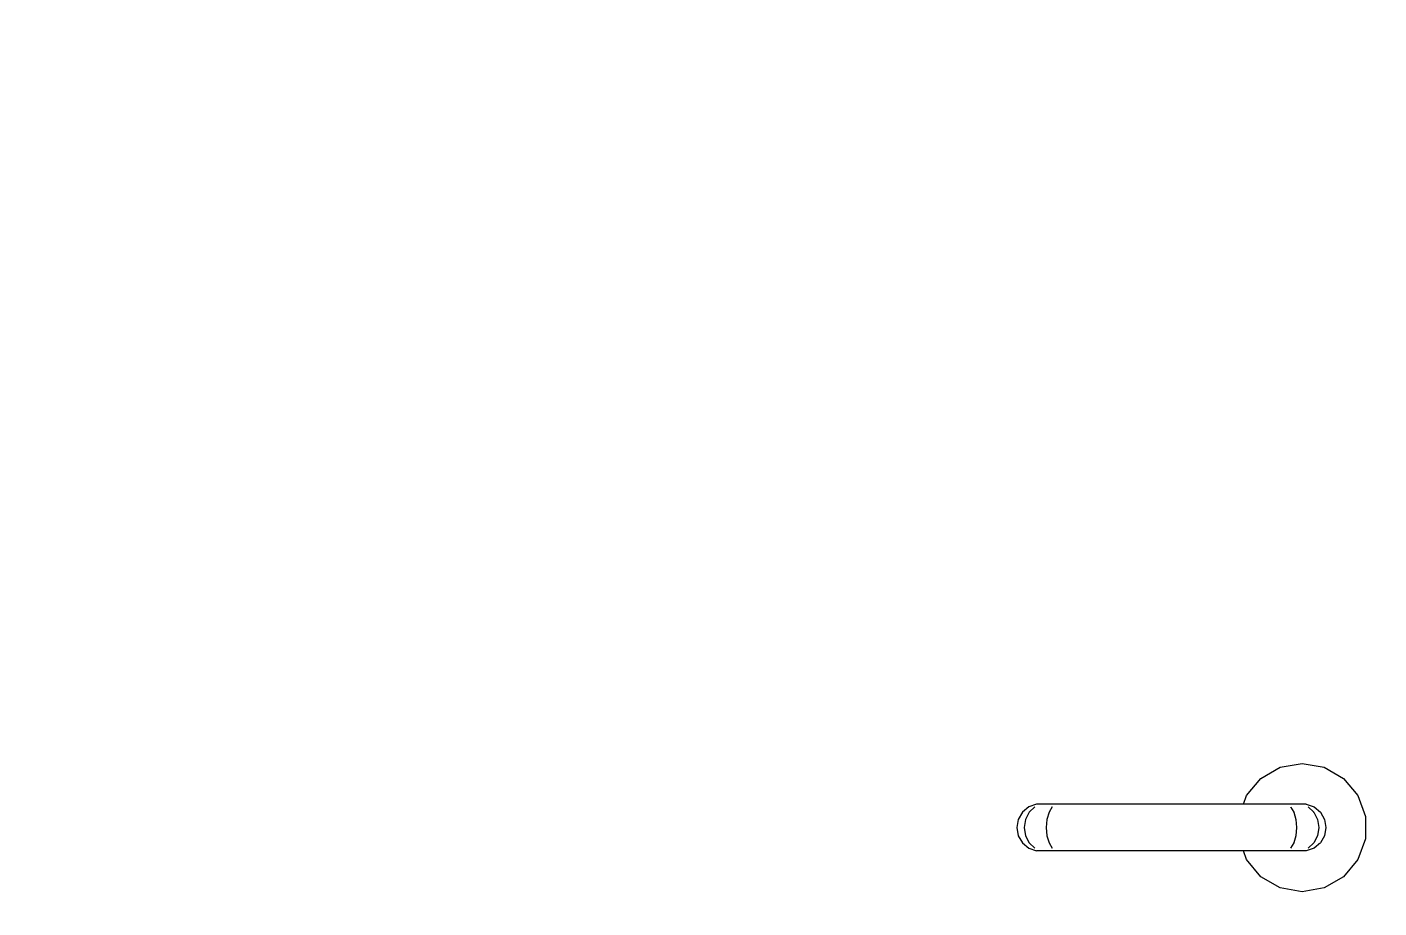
# Model space of a CAD drawing. Header units: millimetres. Extents: x -15634 to 67596, y -3027 to 55843.
# Drawn here: x 22730 to 23299, y 45062 to 45432 of the extents above; entities that cross this region are included whole.
import ezdxf

# ---------------------------------------------------------------- set-up
doc = ezdxf.new("R2010")
doc.units = ezdxf.units.MM
doc.header["$MEASUREMENT"] = 0
doc.set_wipeout_variables(frame=1)
doc.linetypes.add('Wipeout_Contour', pattern=[1000, 0, -1000])
doc.layers.add('Dimensioning - General', color=7, linetype='Continuous')
doc.layers.add('Structural - Bearing', color=7, linetype='Continuous')
for name, color, linetype, lineweight, true_color in [('Dimensioning - General_Pen_No__61', 7, 'Continuous', 20, 0x6a6a6a), ('Dimensioning - General_Pen_No__88', 7, 'Continuous', 20, 0xfd4435), ('Structural - Bearing_Pen_No__82', 7, 'Continuous', 20, 0xaaaaaa)]:
    doc.layers.add(name, color=color, linetype=linetype, lineweight=lineweight, true_color=true_color)
doc.styles.add('GENERATED_STYLE_6', font='calibril.ttf')
doc.dimstyles.new('GENERATED_STYLE__3', dxfattribs={"dimtxt": 195.999997, "dimasz": 106.4, "dimexe": 0.18, "dimexo": 0.0625, "dimgap": 0.09, "dimtad": 1, "dimdec": 0, "dimlfac": 0.1, "dimzin": 0, "dimdsep": 46, "dimtxsty": 'GENERATED_STYLE_6', "dimblk": 'ARROWHEAD_2', "dimblk1": 'ARROWHEAD_2', "dimblk2": 'ARROWHEAD_2', "dimcen": 0.09, "dimse1": 1, "dimse2": 1, "dimclrd": 256, "dimclre": 256, "dimclrt": 256, "dimadec": 0, "dimazin": 0, "dimtfac": 1, "dimtdec": 4, "dimtmove": 0, "dimatfit": 3, "dimfxl": 1, "dimtolj": 1, "dimtzin": 0, "dimarcsym": 0})

# ---------------------------------------------------------------- blocks, each defined once
blk = doc.blocks.new('*D65')
at = {"layer": 'Dimensioning - General_Pen_No__61', "color": 251, "linetype": 'Continuous', "lineweight": 20, "true_color": 0x6a6a6a, "transparency": 16777216}
for p, q in [((27454.43, 46736.02), (27594.43, 46655.19)), ((27629.43, 46695.6), (27419.43, 46695.6)), ((27524.43, 43995.6), (27524.43, 46695.6)), ((27454.43, 44036.02), (27594.43, 43955.19)), ((27629.43, 43995.6), (27419.43, 43995.6))]:
    blk.add_line(p, q, dxfattribs=at)
at = {"layer": 'Dimensioning - General_Pen_No__88', "color": 20, "lineweight": 20, "true_color": 0xfd4435, "transparency": 16777216, "char_height": 196, "attachment_point": 7, "rotation": 90, "style": 'GENERATED_STYLE_6'}
for s, insert in [('\\A1;{\\pql;\\fCalibri Light|b0|i0|c0|p34;20}', (27485.23, 46337.36)), ('\\A1;{\\pql;\\fCalibri Light|b0|i0|c0|p34;270}', (27485.23, 45107.27))]:
    blk.add_mtext(s, dxfattribs=dict(at, insert=insert))
blk = doc.blocks.new('ARROWHEAD_2')
at = {"color": 0, "linetype": 'Continuous', "lineweight": 0}
for p, q in [((-0.3781, -0.655), (0.3781, 0.655)), ((0, 0), (-1, 0))]:
    blk.add_line(p, q, dxfattribs=at)
blk = doc.blocks.new('*D113')
at = {"layer": 'Dimensioning - General_Pen_No__61', "color": 251, "linetype": 'Continuous', "lineweight": 20, "true_color": 0x6a6a6a, "transparency": 16777216}
for p, q in [((28004.43, 46736.02), (28144.43, 46655.19)), ((28179.43, 46695.6), (27969.43, 46695.6)), ((28074.43, 43995.6), (28074.43, 46695.6)), ((28004.43, 44036.02), (28144.43, 43955.19)), ((28179.43, 43995.6), (27969.43, 43995.6))]:
    blk.add_line(p, q, dxfattribs=at)
at = {"layer": 'Dimensioning - General_Pen_No__88', "color": 20, "lineweight": 20, "true_color": 0xfd4435, "transparency": 16777216, "char_height": 196, "attachment_point": 7, "rotation": 90, "style": 'GENERATED_STYLE_6'}
for s, insert in [('\\A1;{\\pql;\\fCalibri Light|b0|i0|c0|p34;20}', (28035.23, 46337.36)), ('\\A1;{\\pql;\\fCalibri Light|b0|i0|c0|p34;270}', (28035.23, 45107.27))]:
    blk.add_mtext(s, dxfattribs=dict(at, insert=insert))
blk = doc.blocks.new('*D135')
at = {"layer": 'Dimensioning - General_Pen_No__61', "color": 251, "linetype": 'Continuous', "lineweight": 20, "true_color": 0x6a6a6a, "transparency": 16777216}
for p, q in [((28554.43, 46936.02), (28694.43, 46855.19)), ((28729.43, 46895.6), (28519.43, 46895.6)), ((28624.43, 43995.6), (28624.43, 46895.6)), ((28554.43, 44036.02), (28694.43, 43955.19)), ((28729.43, 43995.6), (28519.43, 43995.6))]:
    blk.add_line(p, q, dxfattribs=at)
at = {"layer": 'Dimensioning - General_Pen_No__88', "color": 20, "lineweight": 20, "true_color": 0xfd4435, "transparency": 16777216, "insert": (28585.23, 45207.27), "char_height": 196, "attachment_point": 7, "rotation": 90, "style": 'GENERATED_STYLE_6'}
blk.add_mtext('\\A1;{\\pql;\\fCalibri Light|b0|i0|c0|p34;290}', dxfattribs=at)
blk = doc.blocks.new('*D161')
at = {"layer": 'Dimensioning - General_Pen_No__61', "color": 251, "linetype": 'Continuous', "lineweight": 20, "true_color": 0x6a6a6a, "transparency": 16777216}
for p, q in [((34964.93, 46736.02), (35104.93, 46655.19)), ((35139.93, 46695.6), (34929.93, 46695.6)), ((35034.93, 43995.6), (35034.93, 46695.6)), ((34964.93, 44036.02), (35104.93, 43955.19)), ((35139.93, 43995.6), (34929.93, 43995.6))]:
    blk.add_line(p, q, dxfattribs=at)
at = {"layer": 'Dimensioning - General_Pen_No__88', "color": 20, "lineweight": 20, "true_color": 0xfd4435, "transparency": 16777216, "char_height": 196, "attachment_point": 7, "rotation": 90, "style": 'GENERATED_STYLE_6'}
for s, insert in [('\\A1;{\\pql;\\fCalibri Light|b0|i0|c0|p34;20}', (34995.73, 46337.36)), ('\\A1;{\\pql;\\fCalibri Light|b0|i0|c0|p34;270}', (34995.73, 45107.27))]:
    blk.add_mtext(s, dxfattribs=dict(at, insert=insert))
blk = doc.blocks.new('*D209')
at = {"layer": 'Dimensioning - General_Pen_No__61', "color": 251, "linetype": 'Continuous', "lineweight": 20, "true_color": 0x6a6a6a, "transparency": 16777216}
for p, q in [((35514.93, 46736.02), (35654.93, 46655.19)), ((35689.93, 46695.6), (35479.93, 46695.6)), ((35584.93, 43995.6), (35584.93, 46695.6)), ((35514.93, 44036.02), (35654.93, 43955.19)), ((35689.93, 43995.6), (35479.93, 43995.6))]:
    blk.add_line(p, q, dxfattribs=at)
at = {"layer": 'Dimensioning - General_Pen_No__88', "color": 20, "lineweight": 20, "true_color": 0xfd4435, "transparency": 16777216, "char_height": 196, "attachment_point": 7, "rotation": 90, "style": 'GENERATED_STYLE_6'}
for s, insert in [('\\A1;{\\pql;\\fCalibri Light|b0|i0|c0|p34;20}', (35545.73, 46337.36)), ('\\A1;{\\pql;\\fCalibri Light|b0|i0|c0|p34;270}', (35545.73, 45107.27))]:
    blk.add_mtext(s, dxfattribs=dict(at, insert=insert))
blk = doc.blocks.new('*D231')
at = {"layer": 'Dimensioning - General_Pen_No__61', "color": 251, "linetype": 'Continuous', "lineweight": 20, "true_color": 0x6a6a6a, "transparency": 16777216}
for p, q in [((36064.93, 46936.02), (36204.93, 46855.19)), ((36239.93, 46895.6), (36029.93, 46895.6)), ((36134.93, 43995.6), (36134.93, 46895.6)), ((36064.93, 44036.02), (36204.93, 43955.19)), ((36239.93, 43995.6), (36029.93, 43995.6))]:
    blk.add_line(p, q, dxfattribs=at)
at = {"layer": 'Dimensioning - General_Pen_No__88', "color": 20, "lineweight": 20, "true_color": 0xfd4435, "transparency": 16777216, "insert": (36095.73, 45207.27), "char_height": 196, "attachment_point": 7, "rotation": 90, "style": 'GENERATED_STYLE_6'}
blk.add_mtext('\\A1;{\\pql;\\fCalibri Light|b0|i0|c0|p34;290}', dxfattribs=at)

msp = doc.modelspace()

# ---------------------------------------------------------------- wipeouts: each hides what was drawn before it
at = {"color": 254, "linetype": 'Wipeout_Contour', "lineweight": 0, "ltscale": 1370111.570140958}
msp.add_wipeout([(23242.98, 45109.1), (23241.66, 45105.45), (23268.1, 45105.45), (23271.37, 45104.26), (23274.03, 45102.03), (23275.76, 45099.02), (23276.37, 45095.6), (23275.76, 45092.18), (23274.03, 45089.18), (23271.37, 45086.94), (23268.1, 45085.76), (23241.66, 45085.76), (23242.98, 45082.1), (23249.01, 45074.92), (23257.13, 45070.23), (23266.37, 45068.6), (23275.6, 45070.23), (23283.72, 45074.92), (23289.75, 45082.1), (23292.96, 45090.92), (23292.96, 45100.29), (23289.75, 45109.1), (23283.72, 45116.29), (23275.6, 45120.98), (23266.37, 45122.6), (23257.13, 45120.98), (23249.01, 45116.29)], dxfattribs=at).dxf.layer = 'Structural - Bearing'

# ---------------------------------------------------------------- next in the draw order: linework, layer by layer
at = {"layer": 'Structural - Bearing_Pen_No__82', "color": 253, "linetype": 'Continuous', "lineweight": 20, "true_color": 0xaaaaaa}
for p, q in [((23249.01, 45116.29), (23257.13, 45120.98)), ((23257.13, 45120.98), (23266.37, 45122.6)), ((23266.37, 45122.6), (23275.6, 45120.98)), ((23275.6, 45120.98), (23283.72, 45116.29)), ((23242.98, 45109.1), (23249.01, 45116.29)), ((23283.72, 45116.29), (23289.75, 45109.1)), ((23289.75, 45109.1), (23292.96, 45100.29)), ((23292.96, 45100.29), (23292.96, 45090.92)), ((23292.96, 45090.92), (23289.75, 45082.1)), ((23249.01, 45074.92), (23242.98, 45082.1)), ((23289.75, 45082.1), (23283.72, 45074.92)), ((23257.13, 45070.23), (23249.01, 45074.92)), ((23266.37, 45068.6), (23257.13, 45070.23)), ((23275.6, 45070.23), (23266.37, 45068.6)), ((23283.72, 45074.92), (23275.6, 45070.23))]:
    msp.add_line(p, q, dxfattribs=at)

# ---------------------------------------------------------------- next in the draw order: wipeouts: each hides what was drawn before it
at = {"color": 254, "linetype": 'Wipeout_Contour', "lineweight": 0, "ltscale": 203012.303079}
msp.add_wipeout([(23265.91, 45105.45), (23268.84, 45104.26), (23271.37, 45104.26), (23268.1, 45105.45)], dxfattribs=at).dxf.layer = 'Structural - Bearing'
at = {"color": 254, "linetype": 'Wipeout_Contour', "lineweight": 0, "ltscale": 202984.318978}
msp.add_wipeout([(23273.32, 45095.6), (23272.78, 45092.18), (23275.76, 45092.18), (23276.37, 45095.6)], dxfattribs=at).dxf.layer = 'Structural - Bearing'

# ---------------------------------------------------------------- next in the draw order: wipeouts: each hides what was drawn before it
at = {"color": 254, "linetype": 'Wipeout_Contour', "lineweight": 0, "ltscale": 203011.371278}
msp.add_wipeout([(23268.84, 45104.26), (23271.23, 45102.03), (23274.03, 45102.03), (23271.37, 45104.26)], dxfattribs=at).dxf.layer = 'Structural - Bearing'
at = {"color": 254, "linetype": 'Wipeout_Contour', "lineweight": 0, "ltscale": 202970.870208}
msp.add_wipeout([(23272.78, 45092.18), (23271.23, 45089.18), (23274.03, 45089.18), (23275.76, 45092.18)], dxfattribs=at).dxf.layer = 'Structural - Bearing'

# ---------------------------------------------------------------- next in the draw order: wipeouts: each hides what was drawn before it
at = {"color": 254, "linetype": 'Wipeout_Contour', "lineweight": 0, "ltscale": 203005.875637}
msp.add_wipeout([(23271.23, 45102.03), (23272.78, 45099.02), (23275.76, 45099.02), (23274.03, 45102.03)], dxfattribs=at).dxf.layer = 'Structural - Bearing'
at = {"color": 254, "linetype": 'Wipeout_Contour', "lineweight": 0, "ltscale": 202957.73887}
msp.add_wipeout([(23268.84, 45086.94), (23271.37, 45086.94), (23274.03, 45089.18), (23271.23, 45089.18)], dxfattribs=at).dxf.layer = 'Structural - Bearing'

# ---------------------------------------------------------------- next in the draw order: wipeouts: each hides what was drawn before it
at = {"color": 254, "linetype": 'Wipeout_Contour', "lineweight": 0, "ltscale": 203003.971319}
msp.add_wipeout([(23259.77, 45105.45), (23261.46, 45104.26), (23268.84, 45104.26), (23265.91, 45105.45)], dxfattribs=at).dxf.layer = 'Structural - Bearing'
at = {"color": 254, "linetype": 'Wipeout_Contour', "lineweight": 0, "ltscale": 202996.476118}
msp.add_wipeout([(23275.76, 45099.02), (23272.78, 45099.02), (23273.32, 45095.6), (23276.37, 45095.6)], dxfattribs=at).dxf.layer = 'Structural - Bearing'
at = {"color": 254, "linetype": 'Wipeout_Contour', "lineweight": 0, "ltscale": 202946.511575}
msp.add_wipeout([(23268.84, 45086.94), (23265.91, 45085.76), (23268.1, 45085.76), (23271.37, 45086.94)], dxfattribs=at).dxf.layer = 'Structural - Bearing'

# ---------------------------------------------------------------- next in the draw order: wipeouts: each hides what was drawn before it
at = {"color": 254, "linetype": 'Wipeout_Contour', "lineweight": 0, "ltscale": 203001.717464}
msp.add_wipeout([(23268.84, 45104.26), (23261.46, 45104.26), (23262.83, 45102.03), (23271.23, 45102.03)], dxfattribs=at).dxf.layer = 'Structural - Bearing'
at = {"color": 254, "linetype": 'Wipeout_Contour', "lineweight": 0, "ltscale": 202973.152638}
msp.add_wipeout([(23264.04, 45095.6), (23263.73, 45092.18), (23272.78, 45092.18), (23273.32, 45095.6)], dxfattribs=at).dxf.layer = 'Structural - Bearing'

# ---------------------------------------------------------------- next in the draw order: linework, layer by layer
at = {"layer": 'Structural - Bearing_Pen_No__82', "color": 253, "linetype": 'Continuous', "lineweight": 20, "true_color": 0xaaaaaa}
msp.add_line((23268.1, 45105.45), (23265.91, 45105.45), dxfattribs=at)

# ---------------------------------------------------------------- next in the draw order: wipeouts: each hides what was drawn before it
at = {"color": 254, "linetype": 'Wipeout_Contour', "lineweight": 0, "ltscale": 202995.237575}
msp.add_wipeout([(23262.83, 45102.03), (23263.73, 45099.02), (23272.78, 45099.02), (23271.23, 45102.03)], dxfattribs=at).dxf.layer = 'Structural - Bearing'
at = {"color": 254, "linetype": 'Wipeout_Contour', "lineweight": 0, "ltscale": 202960.230327}
msp.add_wipeout([(23263.73, 45092.18), (23262.83, 45089.18), (23271.23, 45089.18), (23272.78, 45092.18)], dxfattribs=at).dxf.layer = 'Structural - Bearing'

# ---------------------------------------------------------------- next in the draw order: linework, layer by layer
at = {"layer": 'Structural - Bearing_Pen_No__82', "color": 253, "linetype": 'Continuous', "lineweight": 20, "true_color": 0xaaaaaa}
for p, q in [((23268.1, 45105.45), (23271.37, 45104.26)), ((23268.84, 45104.26), (23271.23, 45102.03)), ((23271.37, 45104.26), (23274.03, 45102.03))]:
    msp.add_line(p, q, dxfattribs=at)

# ---------------------------------------------------------------- next in the draw order: wipeouts: each hides what was drawn before it
at = {"color": 254, "linetype": 'Wipeout_Contour', "lineweight": 0, "ltscale": 202989.697961}
msp.add_wipeout([(23259.77, 45105.45), (23251.6, 45105.45), (23252.03, 45104.26), (23261.46, 45104.26)], dxfattribs=at).dxf.layer = 'Structural - Bearing'
at = {"color": 254, "linetype": 'Wipeout_Contour', "lineweight": 0, "ltscale": 202985.310441}
msp.add_wipeout([(23263.73, 45099.02), (23264.04, 45095.6), (23273.32, 45095.6), (23272.78, 45099.02)], dxfattribs=at).dxf.layer = 'Structural - Bearing'
at = {"color": 254, "linetype": 'Wipeout_Contour', "lineweight": 0, "ltscale": 202948.082524}
msp.add_wipeout([(23262.83, 45089.18), (23261.46, 45086.94), (23268.84, 45086.94), (23271.23, 45089.18)], dxfattribs=at).dxf.layer = 'Structural - Bearing'

# ---------------------------------------------------------------- next in the draw order: linework, layer by layer
at = {"layer": 'Structural - Bearing_Pen_No__82', "color": 253, "linetype": 'Continuous', "lineweight": 20, "true_color": 0xaaaaaa}
for p, q in [((23271.23, 45102.03), (23272.78, 45099.02)), ((23272.78, 45099.02), (23273.32, 45095.6)), ((23274.03, 45102.03), (23275.76, 45099.02)), ((23275.76, 45099.02), (23276.37, 45095.6)), ((23273.32, 45095.6), (23272.78, 45092.18)), ((23275.76, 45092.18), (23274.03, 45089.18)), ((23276.37, 45095.6), (23275.76, 45092.18))]:
    msp.add_line(p, q, dxfattribs=at)

# ---------------------------------------------------------------- next in the draw order: wipeouts: each hides what was drawn before it
at = {"color": 254, "linetype": 'Wipeout_Contour', "lineweight": 0, "ltscale": 202985.36609}
msp.add_wipeout([(23261.46, 45104.26), (23252.03, 45104.26), (23252.38, 45102.03), (23262.83, 45102.03)], dxfattribs=at).dxf.layer = 'Structural - Bearing'
at = {"color": 254, "linetype": 'Wipeout_Contour', "lineweight": 0, "ltscale": 202954.437435}
msp.add_wipeout([(23264.04, 45095.6), (23252.68, 45095.6), (23252.6, 45092.18), (23263.73, 45092.18)], dxfattribs=at).dxf.layer = 'Structural - Bearing'
at = {"color": 254, "linetype": 'Wipeout_Contour', "lineweight": 0, "ltscale": 202938.177124}
msp.add_wipeout([(23261.46, 45086.94), (23259.77, 45085.76), (23265.91, 45085.76), (23268.84, 45086.94)], dxfattribs=at).dxf.layer = 'Structural - Bearing'

# ---------------------------------------------------------------- next in the draw order: linework, layer by layer
at = {"layer": 'Structural - Bearing_Pen_No__82', "color": 253, "linetype": 'Continuous', "lineweight": 20, "true_color": 0xaaaaaa}
for p, q in [((23265.91, 45105.45), (23259.77, 45105.45)), ((23272.78, 45092.18), (23271.23, 45089.18)), ((23271.37, 45086.94), (23268.1, 45085.76)), ((23271.23, 45089.18), (23268.84, 45086.94)), ((23274.03, 45089.18), (23271.37, 45086.94)), ((23268.1, 45085.76), (23265.91, 45085.76))]:
    msp.add_line(p, q, dxfattribs=at)

# ---------------------------------------------------------------- next in the draw order: wipeouts: each hides what was drawn before it
at = {"color": 254, "linetype": 'Wipeout_Contour', "lineweight": 0, "ltscale": 202977.343575}
msp.add_wipeout([(23262.83, 45102.03), (23252.38, 45102.03), (23252.6, 45099.02), (23263.73, 45099.02)], dxfattribs=at).dxf.layer = 'Structural - Bearing'
at = {"color": 254, "linetype": 'Wipeout_Contour', "lineweight": 0, "ltscale": 202942.333272}
msp.add_wipeout([(23263.73, 45092.18), (23252.6, 45092.18), (23252.38, 45089.18), (23262.83, 45089.18)], dxfattribs=at).dxf.layer = 'Structural - Bearing'

# ---------------------------------------------------------------- next in the draw order: linework, layer by layer
at = {"layer": 'Structural - Bearing_Pen_No__82', "color": 253, "linetype": 'Continuous', "lineweight": 20, "true_color": 0xaaaaaa}
msp.add_line((23261.46, 45104.26), (23262.83, 45102.03), dxfattribs=at)

# ---------------------------------------------------------------- next in the draw order: wipeouts: each hides what was drawn before it
at = {"color": 254, "linetype": 'Wipeout_Contour', "lineweight": 0, "ltscale": 202907.549448}
msp.add_wipeout([(23251.6, 45105.45), (23171.14, 45105.45), (23170.71, 45104.26), (23252.03, 45104.26)], dxfattribs=at).dxf.layer = 'Structural - Bearing'
at = {"color": 254, "linetype": 'Wipeout_Contour', "lineweight": 0, "ltscale": 202966.596347}
msp.add_wipeout([(23263.73, 45099.02), (23252.6, 45099.02), (23252.68, 45095.6), (23264.04, 45095.6)], dxfattribs=at).dxf.layer = 'Structural - Bearing'
at = {"color": 254, "linetype": 'Wipeout_Contour', "lineweight": 0, "ltscale": 202931.726863}
msp.add_wipeout([(23262.83, 45089.18), (23252.38, 45089.18), (23252.03, 45086.94), (23261.46, 45086.94)], dxfattribs=at).dxf.layer = 'Structural - Bearing'

# ---------------------------------------------------------------- next in the draw order: linework, layer by layer
at = {"layer": 'Structural - Bearing_Pen_No__82', "color": 253, "linetype": 'Continuous', "lineweight": 20, "true_color": 0xaaaaaa}
for p, q in [((23262.83, 45102.03), (23263.73, 45099.02)), ((23263.73, 45099.02), (23264.04, 45095.6)), ((23264.04, 45095.6), (23263.73, 45092.18))]:
    msp.add_line(p, q, dxfattribs=at)

# ---------------------------------------------------------------- next in the draw order: wipeouts: each hides what was drawn before it
at = {"color": 254, "linetype": 'Wipeout_Contour', "lineweight": 0, "ltscale": 202901.468167}
msp.add_wipeout([(23252.03, 45104.26), (23170.71, 45104.26), (23170.36, 45102.03), (23252.38, 45102.03)], dxfattribs=at).dxf.layer = 'Structural - Bearing'
at = {"color": 254, "linetype": 'Wipeout_Contour', "lineweight": 0, "ltscale": 202868.556132}
msp.add_wipeout([(23252.68, 45095.6), (23170.05, 45095.6), (23170.13, 45092.18), (23252.6, 45092.18)], dxfattribs=at).dxf.layer = 'Structural - Bearing'
at = {"color": 254, "linetype": 'Wipeout_Contour', "lineweight": 0, "ltscale": 202923.899159}
msp.add_wipeout([(23261.46, 45086.94), (23252.03, 45086.94), (23251.6, 45085.76), (23259.77, 45085.76)], dxfattribs=at).dxf.layer = 'Structural - Bearing'

# ---------------------------------------------------------------- next in the draw order: linework, layer by layer
at = {"layer": 'Structural - Bearing_Pen_No__82', "color": 253, "linetype": 'Continuous', "lineweight": 20, "true_color": 0xaaaaaa}
for p, q in [((23241.66, 45105.45), (23242.98, 45109.1)), ((23259.77, 45105.45), (23251.6, 45105.45)), ((23263.73, 45092.18), (23262.83, 45089.18)), ((23262.83, 45089.18), (23261.46, 45086.94)), ((23265.91, 45085.76), (23259.77, 45085.76))]:
    msp.add_line(p, q, dxfattribs=at)

# ---------------------------------------------------------------- next in the draw order: wipeouts: each hides what was drawn before it
at = {"color": 254, "linetype": 'Wipeout_Contour', "lineweight": 0, "ltscale": 202892.150431}
msp.add_wipeout([(23252.38, 45102.03), (23170.36, 45102.03), (23170.13, 45099.02), (23252.6, 45099.02)], dxfattribs=at).dxf.layer = 'Structural - Bearing'
at = {"color": 254, "linetype": 'Wipeout_Contour', "lineweight": 0, "ltscale": 202857.125446}
msp.add_wipeout([(23252.6, 45092.18), (23170.13, 45092.18), (23170.36, 45089.18), (23252.38, 45089.18)], dxfattribs=at).dxf.layer = 'Structural - Bearing'

# ---------------------------------------------------------------- next in the draw order: wipeouts: each hides what was drawn before it
at = {"color": 254, "linetype": 'Wipeout_Contour', "lineweight": 0, "ltscale": 202825.426895}
msp.add_wipeout([(23171.14, 45105.45), (23162.97, 45105.45), (23161.28, 45104.26), (23170.71, 45104.26)], dxfattribs=at).dxf.layer = 'Structural - Bearing'
at = {"color": 254, "linetype": 'Wipeout_Contour', "lineweight": 0, "ltscale": 202880.720182}
msp.add_wipeout([(23252.6, 45099.02), (23170.13, 45099.02), (23170.05, 45095.6), (23252.68, 45095.6)], dxfattribs=at).dxf.layer = 'Structural - Bearing'
at = {"color": 254, "linetype": 'Wipeout_Contour', "lineweight": 0, "ltscale": 202847.806777}
msp.add_wipeout([(23252.38, 45089.18), (23170.36, 45089.18), (23170.71, 45086.94), (23252.03, 45086.94)], dxfattribs=at).dxf.layer = 'Structural - Bearing'

# ---------------------------------------------------------------- next in the draw order: wipeouts: each hides what was drawn before it
at = {"color": 254, "linetype": 'Wipeout_Contour', "lineweight": 0, "ltscale": 202817.59994}
msp.add_wipeout([(23170.71, 45104.26), (23161.28, 45104.26), (23159.9, 45102.03), (23170.36, 45102.03)], dxfattribs=at).dxf.layer = 'Structural - Bearing'
at = {"color": 254, "linetype": 'Wipeout_Contour', "lineweight": 0, "ltscale": 202782.708882}
msp.add_wipeout([(23170.05, 45095.6), (23158.69, 45095.6), (23159, 45092.18), (23170.13, 45092.18)], dxfattribs=at).dxf.layer = 'Structural - Bearing'
at = {"color": 254, "linetype": 'Wipeout_Contour', "lineweight": 0, "ltscale": 202841.724009}
msp.add_wipeout([(23252.03, 45086.94), (23170.71, 45086.94), (23171.14, 45085.76), (23251.6, 45085.76)], dxfattribs=at).dxf.layer = 'Structural - Bearing'

# ---------------------------------------------------------------- next in the draw order: linework, layer by layer
at = {"layer": 'Structural - Bearing_Pen_No__82', "color": 253, "linetype": 'Continuous', "lineweight": 20, "true_color": 0xaaaaaa}
for p, q in [((23251.6, 45105.45), (23171.14, 45105.45)), ((23242.98, 45082.1), (23241.66, 45085.76)), ((23259.77, 45085.76), (23251.6, 45085.76))]:
    msp.add_line(p, q, dxfattribs=at)

# ---------------------------------------------------------------- next in the draw order: wipeouts: each hides what was drawn before it
at = {"color": 254, "linetype": 'Wipeout_Contour', "lineweight": 0, "ltscale": 202806.989824}
msp.add_wipeout([(23170.36, 45102.03), (23159.9, 45102.03), (23159, 45099.02), (23170.13, 45099.02)], dxfattribs=at).dxf.layer = 'Structural - Bearing'
at = {"color": 254, "linetype": 'Wipeout_Contour', "lineweight": 0, "ltscale": 202771.950161}
msp.add_wipeout([(23170.13, 45092.18), (23159, 45092.18), (23159.9, 45089.18), (23170.36, 45089.18)], dxfattribs=at).dxf.layer = 'Structural - Bearing'

# ---------------------------------------------------------------- next in the draw order: wipeouts: each hides what was drawn before it
at = {"color": 254, "linetype": 'Wipeout_Contour', "lineweight": 0, "ltscale": 202811.200483}
msp.add_wipeout([(23153.89, 45104.26), (23161.28, 45104.26), (23162.97, 45105.45), (23156.82, 45105.45)], dxfattribs=at).dxf.layer = 'Structural - Bearing'
at = {"color": 254, "linetype": 'Wipeout_Contour', "lineweight": 0, "ltscale": 202794.878068}
msp.add_wipeout([(23170.13, 45099.02), (23159, 45099.02), (23158.69, 45095.6), (23170.05, 45095.6)], dxfattribs=at).dxf.layer = 'Structural - Bearing'
at = {"color": 254, "linetype": 'Wipeout_Contour', "lineweight": 0, "ltscale": 202763.916391}
msp.add_wipeout([(23170.36, 45089.18), (23159.9, 45089.18), (23161.28, 45086.94), (23170.71, 45086.94)], dxfattribs=at).dxf.layer = 'Structural - Bearing'

# ---------------------------------------------------------------- next in the draw order: wipeouts: each hides what was drawn before it
at = {"color": 254, "linetype": 'Wipeout_Contour', "lineweight": 0, "ltscale": 202801.303994}
msp.add_wipeout([(23153.89, 45104.26), (23151.51, 45102.03), (23159.9, 45102.03), (23161.28, 45104.26)], dxfattribs=at).dxf.layer = 'Structural - Bearing'
at = {"color": 254, "linetype": 'Wipeout_Contour', "lineweight": 0, "ltscale": 202764.059237}
msp.add_wipeout([(23158.69, 45095.6), (23149.41, 45095.6), (23149.95, 45092.18), (23159, 45092.18)], dxfattribs=at).dxf.layer = 'Structural - Bearing'
at = {"color": 254, "linetype": 'Wipeout_Contour', "lineweight": 0, "ltscale": 202759.574822}
msp.add_wipeout([(23170.71, 45086.94), (23161.28, 45086.94), (23162.97, 45085.76), (23171.14, 45085.76)], dxfattribs=at).dxf.layer = 'Structural - Bearing'

# ---------------------------------------------------------------- next in the draw order: linework, layer by layer
at = {"layer": 'Structural - Bearing_Pen_No__82', "color": 253, "linetype": 'Continuous', "lineweight": 20, "true_color": 0xaaaaaa}
for p, q in [((23171.14, 45105.45), (23162.97, 45105.45)), ((23251.6, 45085.76), (23171.14, 45085.76))]:
    msp.add_line(p, q, dxfattribs=at)

# ---------------------------------------------------------------- next in the draw order: wipeouts: each hides what was drawn before it
at = {"color": 254, "linetype": 'Wipeout_Contour', "lineweight": 0, "ltscale": 202789.157811}
msp.add_wipeout([(23151.51, 45102.03), (23149.95, 45099.02), (23159, 45099.02), (23159.9, 45102.03)], dxfattribs=at).dxf.layer = 'Structural - Bearing'
at = {"color": 254, "linetype": 'Wipeout_Contour', "lineweight": 0, "ltscale": 202754.115096}
msp.add_wipeout([(23149.95, 45092.18), (23151.51, 45089.18), (23159.9, 45089.18), (23159, 45092.18)], dxfattribs=at).dxf.layer = 'Structural - Bearing'

# ---------------------------------------------------------------- next in the draw order: linework, layer by layer
at = {"layer": 'Structural - Bearing_Pen_No__82', "color": 253, "linetype": 'Continuous', "lineweight": 20, "true_color": 0xaaaaaa}
msp.add_line((23161.28, 45104.26), (23159.9, 45102.03), dxfattribs=at)

# ---------------------------------------------------------------- next in the draw order: wipeouts: each hides what was drawn before it
at = {"color": 254, "linetype": 'Wipeout_Contour', "lineweight": 0, "ltscale": 202802.899353}
msp.add_wipeout([(23154.63, 45105.45), (23151.37, 45104.26), (23153.89, 45104.26), (23156.82, 45105.45)], dxfattribs=at).dxf.layer = 'Structural - Bearing'
at = {"color": 254, "linetype": 'Wipeout_Contour', "lineweight": 0, "ltscale": 202776.22953}
msp.add_wipeout([(23149.95, 45099.02), (23149.41, 45095.6), (23158.69, 45095.6), (23159, 45099.02)], dxfattribs=at).dxf.layer = 'Structural - Bearing'
at = {"color": 254, "linetype": 'Wipeout_Contour', "lineweight": 0, "ltscale": 202747.616165}
msp.add_wipeout([(23151.51, 45089.18), (23153.89, 45086.94), (23161.28, 45086.94), (23159.9, 45089.18)], dxfattribs=at).dxf.layer = 'Structural - Bearing'

# ---------------------------------------------------------------- next in the draw order: linework, layer by layer
at = {"layer": 'Structural - Bearing_Pen_No__82', "color": 253, "linetype": 'Continuous', "lineweight": 20, "true_color": 0xaaaaaa}
for p, q in [((23162.97, 45105.45), (23156.82, 45105.45)), ((23159, 45099.02), (23158.69, 45095.6)), ((23159.9, 45102.03), (23159, 45099.02)), ((23158.69, 45095.6), (23159, 45092.18))]:
    msp.add_line(p, q, dxfattribs=at)

# ---------------------------------------------------------------- next in the draw order: wipeouts: each hides what was drawn before it
at = {"color": 254, "linetype": 'Wipeout_Contour', "lineweight": 0, "ltscale": 202791.687115}
msp.add_wipeout([(23151.37, 45104.26), (23148.71, 45102.03), (23151.51, 45102.03), (23153.89, 45104.26)], dxfattribs=at).dxf.layer = 'Structural - Bearing'
at = {"color": 254, "linetype": 'Wipeout_Contour', "lineweight": 0, "ltscale": 202752.937495}
msp.add_wipeout([(23149.41, 45095.6), (23146.37, 45095.6), (23146.97, 45092.18), (23149.95, 45092.18)], dxfattribs=at).dxf.layer = 'Structural - Bearing'
at = {"color": 254, "linetype": 'Wipeout_Contour', "lineweight": 0, "ltscale": 202745.34381}
msp.add_wipeout([(23153.89, 45086.94), (23156.82, 45085.76), (23162.97, 45085.76), (23161.28, 45086.94)], dxfattribs=at).dxf.layer = 'Structural - Bearing'

# ---------------------------------------------------------------- next in the draw order: linework, layer by layer
at = {"layer": 'Structural - Bearing_Pen_No__82', "color": 253, "linetype": 'Continuous', "lineweight": 20, "true_color": 0xaaaaaa}
for p, q in [((23156.82, 45105.45), (23154.63, 45105.45)), ((23159.9, 45089.18), (23161.28, 45086.94)), ((23171.14, 45085.76), (23162.97, 45085.76))]:
    msp.add_line(p, q, dxfattribs=at)

# ---------------------------------------------------------------- next in the draw order: wipeouts: each hides what was drawn before it
at = {"color": 254, "linetype": 'Wipeout_Contour', "lineweight": 0, "ltscale": 202778.561622}
msp.add_wipeout([(23146.97, 45099.02), (23149.95, 45099.02), (23151.51, 45102.03), (23148.71, 45102.03)], dxfattribs=at).dxf.layer = 'Structural - Bearing'
at = {"color": 254, "linetype": 'Wipeout_Contour', "lineweight": 0, "ltscale": 202743.517093}
msp.add_wipeout([(23146.97, 45092.18), (23148.71, 45089.18), (23151.51, 45089.18), (23149.95, 45092.18)], dxfattribs=at).dxf.layer = 'Structural - Bearing'

# ---------------------------------------------------------------- next in the draw order: linework, layer by layer
at = {"layer": 'Structural - Bearing_Pen_No__82', "color": 253, "linetype": 'Continuous', "lineweight": 20, "true_color": 0xaaaaaa}
for p, q in [((23151.37, 45104.26), (23148.71, 45102.03)), ((23154.63, 45105.45), (23151.37, 45104.26)), ((23153.89, 45104.26), (23151.51, 45102.03))]:
    msp.add_line(p, q, dxfattribs=at)

# ---------------------------------------------------------------- next in the draw order: wipeouts: each hides what was drawn before it
at = {"color": 254, "linetype": 'Wipeout_Contour', "lineweight": 0, "ltscale": 202765.10845}
msp.add_wipeout([(23146.97, 45099.02), (23146.37, 45095.6), (23149.41, 45095.6), (23149.95, 45099.02)], dxfattribs=at).dxf.layer = 'Structural - Bearing'
at = {"color": 254, "linetype": 'Wipeout_Contour', "lineweight": 0, "ltscale": 202737.996757}
msp.add_wipeout([(23148.71, 45089.18), (23151.37, 45086.94), (23153.89, 45086.94), (23151.51, 45089.18)], dxfattribs=at).dxf.layer = 'Structural - Bearing'

# ---------------------------------------------------------------- next in the draw order: linework, layer by layer
at = {"layer": 'Structural - Bearing_Pen_No__82', "color": 253, "linetype": 'Continuous', "lineweight": 20, "true_color": 0xaaaaaa}
for p, q in [((23146.97, 45099.02), (23146.37, 45095.6)), ((23148.71, 45102.03), (23146.97, 45099.02)), ((23149.95, 45099.02), (23149.41, 45095.6)), ((23151.51, 45102.03), (23149.95, 45099.02)), ((23146.37, 45095.6), (23146.97, 45092.18)), ((23149.41, 45095.6), (23149.95, 45092.18))]:
    msp.add_line(p, q, dxfattribs=at)

# ---------------------------------------------------------------- next in the draw order: wipeouts: each hides what was drawn before it
at = {"color": 254, "linetype": 'Wipeout_Contour', "lineweight": 0, "ltscale": 202737.039994}
msp.add_wipeout([(23151.37, 45086.94), (23154.63, 45085.76), (23156.82, 45085.76), (23153.89, 45086.94)], dxfattribs=at).dxf.layer = 'Structural - Bearing'

# ---------------------------------------------------------------- next in the draw order: linework, layer by layer
at = {"layer": 'Structural - Bearing_Pen_No__82', "color": 253, "linetype": 'Continuous', "lineweight": 20, "true_color": 0xaaaaaa}
for p, q in [((23146.97, 45092.18), (23148.71, 45089.18)), ((23149.95, 45092.18), (23151.51, 45089.18)), ((23159, 45092.18), (23159.9, 45089.18)), ((23148.71, 45089.18), (23151.37, 45086.94)), ((23151.37, 45086.94), (23154.63, 45085.76)), ((23151.51, 45089.18), (23153.89, 45086.94)), ((23156.82, 45085.76), (23154.63, 45085.76)), ((23162.97, 45085.76), (23156.82, 45085.76))]:
    msp.add_line(p, q, dxfattribs=at)

# ---------------------------------------------------------------- next in the draw order: dimensions: what is measured, and where the dimension line sits
at = {"layer": 'Dimensioning - General', "color": 251, "linetype": 'Continuous', "lineweight": 20, "true_color": 0x6a6a6a}
for base, p1, p2, picture, middle in [((28624.43, 46895.6), (2130.6, 43995.6), (2253.58, 46895.6), '*D135', (28487.23, 45431.4)), ((36134.93, 46895.6), (9641.09, 43995.6), (9764.08, 46895.6), '*D231', (35997.73, 45431.4)), ((28074.43, 46695.6), (-241.91, 43995.6), (-158.98, 46695.6), '*D113', (27937.23, 45331.4)), ((27524.43, 46695.6), (169.22, 43995.6), (-57.66, 46695.6), '*D65', (27387.23, 45331.4)), ((35584.93, 46695.6), (7268.59, 43995.6), (7351.52, 46695.6), '*D209', (35447.73, 45331.4)), ((35034.93, 46695.6), (7679.71, 43995.6), (7452.84, 46695.6), '*D161', (34897.73, 45331.4))]:
    dim = msp.add_linear_dim(base=base, p1=p1, p2=p2, angle=90, dimstyle='GENERATED_STYLE__3', dxfattribs=at)
    dim.commit()
    dim.dimension.update_dxf_attribs({"geometry": picture, "text_midpoint": middle, "dimtype": 160, "text_rotation": 90})

doc.saveas('drawing.dxf')
